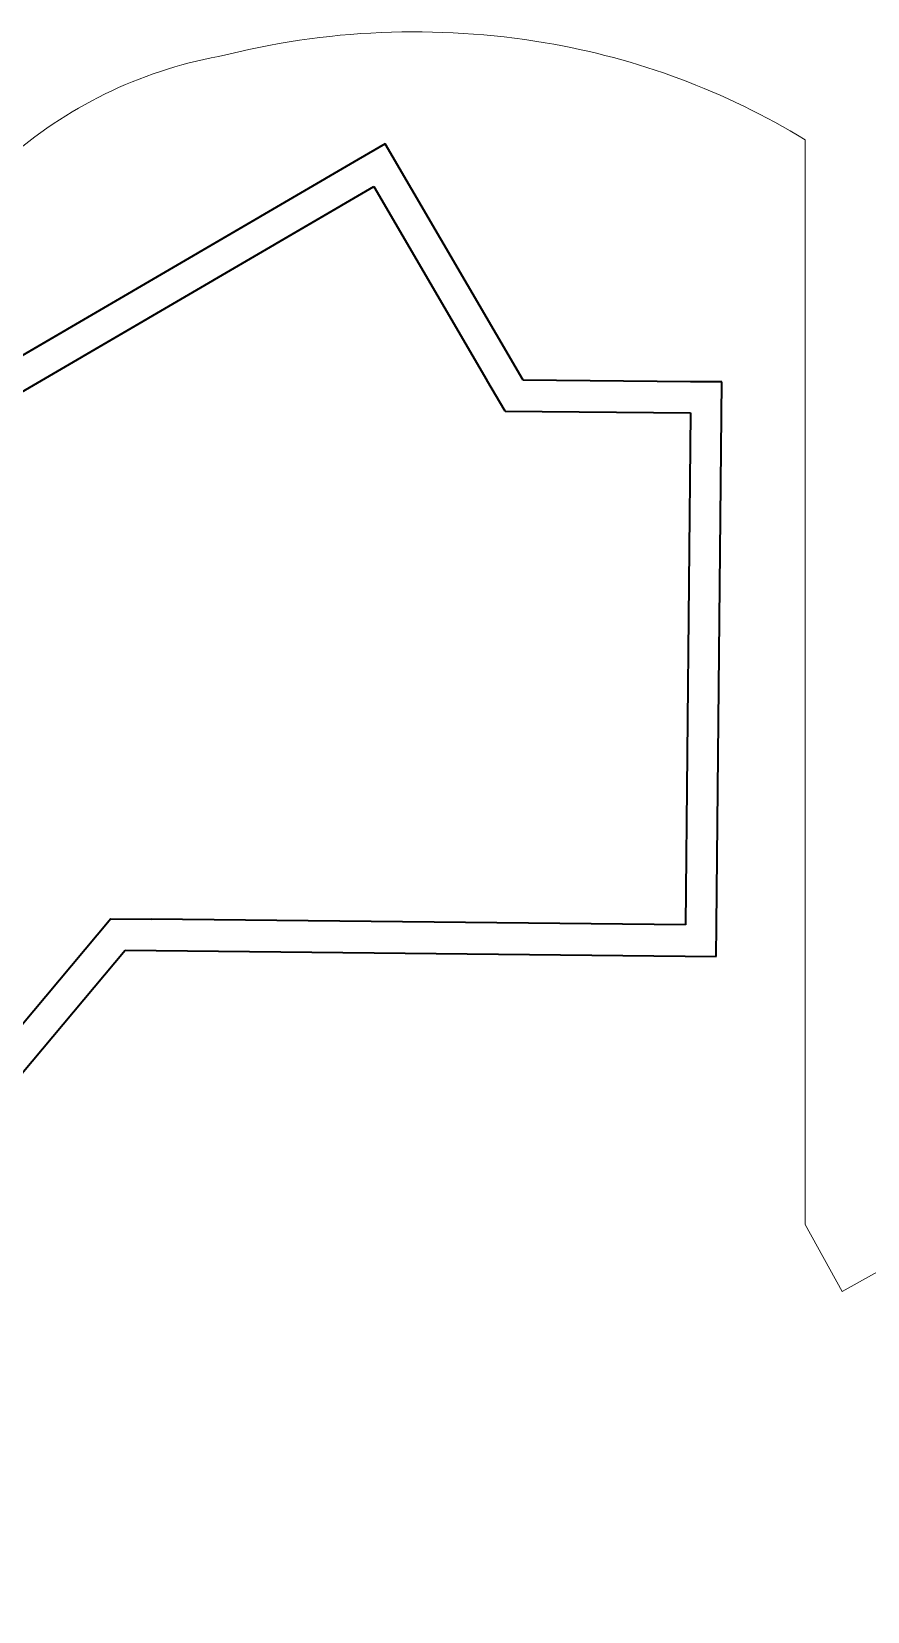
# Model space of a CAD drawing. Header units: inches. Extents: x -1094 to 3113, y -1192 to 2792.
# Drawn here: x 503 to 772, y 562 to 1070 of the extents above; entities that cross this region are included whole.
import ezdxf

# ---------------------------------------------------------------- set-up
doc = ezdxf.new("R2010")
doc.units = ezdxf.units.IN
doc.header["$MEASUREMENT"] = 0
doc.layers.add('L - SITE - SURFACES.3D', color=7, linetype='Continuous')
doc.layers.add('L - SITE - SURFACES.3D_Pen_No__121', color=7, linetype='Continuous', lineweight=18)

# ---------------------------------------------------------------- blocks, each defined once
blk = doc.blocks.new('Slab_14', base_point=(107.02, 899.77))
at = {"layer": 'L - SITE - SURFACES.3D_Pen_No__121', "color": 7, "linetype": 'Continuous', "lineweight": 18, "flags": 128}
blk.add_lwpolyline([(834.27, 536.93), (812.46, 576.42), (844.39, 594.13), (793.86, 681.66), (763.59, 664.89), (751.72, 686.38), (751.72, 1035.01, 0.095351), (668.16, 1066.16, 0.104817), (563.21, 1061.73, 0.137274), (494.75, 1028.26, -0.312421), (419.6, 1015.82), (397.55, 1022.3, 0.174521), (229.17, 1004.48), (149.7, 963.24, 0.273901), (107.02, 899.77), (107.57, 774.08, 0.234274), (163.9, 659.66, -0.565529), (311.46, 568.63), (311.41, 535.5)], format="xyb", dxfattribs=at)
blk = doc.blocks.new('Slab_19', base_point=(613.13, 1020))
at = {"layer": 'L - SITE - SURFACES.3D_Pen_No__121', "color": 7, "linetype": 'Continuous', "lineweight": 18, "flags": 128}
blk.add_lwpolyline([(613.13, 1020), (239.47, 801.98), (315.23, 672.17), (433.26, 671.01), (528.59, 784.62), (713.24, 782.66), (714.83, 947.24), (655.35, 947.72), (655.23, 947.84), (625.22, 999.28), (625.23, 999.28)], close=True, dxfattribs=at)
blk = doc.blocks.new('Slab_20', base_point=(613.13, 1020))
at = {"layer": 'L - SITE - SURFACES.3D_Pen_No__121', "color": 7, "linetype": 'Continuous', "lineweight": 18, "flags": 128}
blk.add_lwpolyline([(613.13, 1020), (239.47, 801.98), (315.23, 672.17), (433.26, 671.01), (528.59, 784.62), (713.24, 782.66), (714.83, 947.24), (655.35, 947.72), (655.23, 947.84), (613.28, 1019.73)], close=True, dxfattribs=at)
blk = doc.blocks.new('Wall_135', base_point=(433.26, 671.01))
at = {"layer": 'L - SITE - SURFACES.3D_Pen_No__121', "color": 7, "linetype": 'Continuous', "lineweight": 35, "flags": 128}
for points in [[(528.59, 784.62), (433.26, 671.01)], [(528.59, 784.62), (541.53, 784.48)], [(446.2, 670.88), (533.21, 774.57)]]:
    blk.add_lwpolyline(points, dxfattribs=at)
blk = doc.blocks.new('Wall_136', base_point=(528.59, 784.62))
at = {"layer": 'L - SITE - SURFACES.3D_Pen_No__121', "color": 7, "linetype": 'Continuous', "lineweight": 35, "flags": 128}
for points in [[(713.24, 782.66), (541.53, 784.48)], [(723.14, 772.55), (723.24, 782.55)], [(533.21, 774.57), (723.14, 772.55)]]:
    blk.add_lwpolyline(points, dxfattribs=at)
blk = doc.blocks.new('Wall_137', base_point=(713.24, 782.66))
at = {"layer": 'L - SITE - SURFACES.3D_Pen_No__121', "color": 7, "linetype": 'Continuous', "lineweight": 35, "flags": 128}
for points in [[(724.93, 957.16), (714.93, 957.24)], [(723.24, 782.55), (724.93, 957.16)], [(714.83, 947.24), (713.24, 782.66)]]:
    blk.add_lwpolyline(points, dxfattribs=at)
blk = doc.blocks.new('Wall_138', base_point=(714.83, 947.24))
at = {"layer": 'L - SITE - SURFACES.3D_Pen_No__121', "color": 7, "linetype": 'Continuous', "lineweight": 35, "flags": 128}
for points in [[(655.3, 947.72), (649.44, 957.77)], [(714.93, 957.24), (661.07, 957.68)], [(655.3, 947.72), (714.83, 947.24)]]:
    blk.add_lwpolyline(points, dxfattribs=at)
blk = doc.blocks.new('Wall_139', base_point=(655.3, 947.72))
at = {"layer": 'L - SITE - SURFACES.3D_Pen_No__121', "color": 7, "linetype": 'Continuous', "lineweight": 35, "flags": 128}
for points in [[(616.73, 1033.67), (608.09, 1028.63)], [(661.07, 957.68), (616.73, 1033.67)], [(613.13, 1020), (649.44, 957.77)]]:
    blk.add_lwpolyline(points, dxfattribs=at)
blk = doc.blocks.new('Wall_140', base_point=(613.13, 1020))
at = {"layer": 'L - SITE - SURFACES.3D_Pen_No__121', "color": 7, "linetype": 'Continuous', "lineweight": 35, "flags": 128}
for points in [[(608.09, 1028.63), (234.43, 810.62)], [(239.47, 801.98), (613.13, 1020)]]:
    blk.add_lwpolyline(points, dxfattribs=at)

msp = doc.modelspace()

# ---------------------------------------------------------------- block references
at = {"layer": 'L - SITE - SURFACES.3D', "color": 7, "linetype": 'Continuous', "lineweight": 18}
for name, p in [('Slab_14', (107.02, 899.77)), ('Slab_19', (613.13, 1020)), ('Slab_20', (613.13, 1020))]:
    msp.add_blockref(name, p, dxfattribs=at)
at = {"layer": 'L - SITE - SURFACES.3D', "color": 7, "lineweight": 18}
for name, p in [('Wall_139', (655.3, 947.72)), ('Wall_140', (613.13, 1020)), ('Wall_138', (714.83, 947.24)), ('Wall_137', (713.24, 782.66)), ('Wall_135', (433.26, 671.01)), ('Wall_136', (528.59, 784.62))]:
    msp.add_blockref(name, p, dxfattribs=at)

doc.saveas('drawing.dxf')
